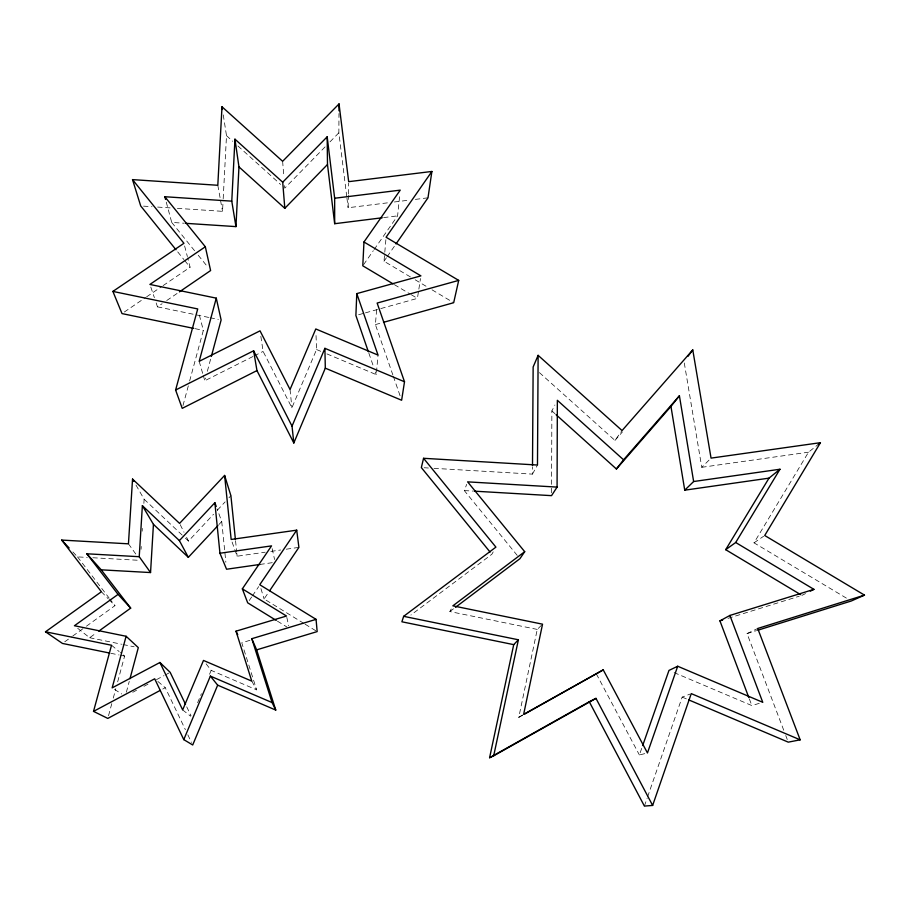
<?xml version="1.0" encoding="UTF-8"?>
<svg xmlns="http://www.w3.org/2000/svg" width="910" height="910" viewBox="0 0 910 910"><rect width="100%" height="100%" fill="white"/><g stroke="black" fill="none" stroke-linecap="round" stroke-linejoin="round"><path stroke-width="0.68" stroke-dasharray="4.55 3.41" d="M551.551 492.833L551.585 485.769M551.585 484.359L551.87 410.911L554.907 405.018M346.755 196.628L338.861 132.792L338.975 113.545M434.002 468.332L532.441 474.121L532.486 467.069M387.364 202.862L348.12 207.73L348.393 195.388M348.416 194.012L348.655 183.046M177.382 208.367L222.529 211.336L223.121 200.12M223.189 198.721L226.499 135.658L222.848 112.26M141.061 549.265L141.232 546.489M142.165 531.201L142.335 528.414M143.871 503.389L144.121 499.226L135.943 485.007M392.892 375.034L375.409 324.586L376.603 309.787M410.433 276.958L384.009 261.227L385.965 238.659M326.952 353.91L376.251 374.624L378.025 355.082M374.124 249.545L397.602 215.852L399.82 194.205M365.467 312.847L417.417 298.378L418.646 290.438M418.862 289.107L420.5 278.517M522.465 715.283L518.768 717.342L537.264 629.424L541.666 625.056M252.969 356.504L204.795 380.755L205.524 378.06M207.344 371.303L210.972 357.801M126.365 692.226L129.254 681.408M182.967 405.61L189.269 382.359M189.633 380.983L203.351 330.375L199.131 314.291M108.529 715.715L111.816 703.521M113.272 698.095L115.832 688.62M117.663 681.84L124.602 656.099L120.234 652.481M644.405 806.078L647.169 798.104M647.624 796.773L682.17 697.106L689.962 694.114M644.769 753.639L639.389 754.97L642.21 746.917M517.233 555.407L464.305 490.581L466.682 484.359M197.595 702.77L201.394 693.704M209.539 674.264L211.177 670.374L205.194 662.639M260.851 336.325L263.104 351.397L291.905 407.782L316.566 349.554L315.998 334.459M537.264 629.424L449.858 611.554L452.259 606.981M532.441 474.121L537.48 465.033M493.209 551.881L491.866 554.258L410.888 615.046M846.38 598.109L754.015 542.838L808.524 452.19L818.272 444.41M303.883 623.43L264.093 598.951L268.837 591.921M249.272 600.52L251.626 597.04M252.411 595.891L258.69 586.609M384.009 261.227L386.409 257.769M387.205 256.62L395.202 245.086M363.602 264.651L373.316 250.705M539.437 372.634L614.967 440.417L622.065 430.555M614.967 440.417L622.44 431.897M218.878 524.581L221.733 521.51L217.149 508.986M185.401 538.151L188.495 541.063L213.554 514.264M217.41 510.135L225.123 501.888M228.979 497.759L230.901 495.7M325.086 146.885L284.728 188.165L284.398 183.922M330 141.858L338.861 132.792M684.297 362.988L701.758 467.308L711.051 458.117M449.858 611.554L454.374 608.142M77.691 628.309L89.658 637.717L96.494 632.791M64.746 641.8L71.594 636.875M72.732 636.044L85.29 627.013M86.427 626.194L114.956 605.662L109.848 599.008M754.015 542.838L763.649 536.229M156.156 302.893L157.487 306.852L162.105 303.701M166.723 300.539L178.28 292.645M124.363 311.993L145.486 297.604M146.658 296.808L161.923 286.411M163.095 285.615L190.088 267.233L187.699 257.928M518.768 717.342L523.637 714.361M132.758 692.283L136.5 690.292M143.985 686.299L148.967 683.649M156.452 679.656L163.936 675.664M165.176 675.004L168.919 673.013M162.776 689.041L165.279 687.71L185.39 729.706M254.231 355.867L263.104 351.397M801.915 595.39L805.521 593.57M783.737 730.23L747.042 633.576L757.712 628.48M747.042 633.576L756.517 630.619M728 618.356L799.23 596.221M249.92 640.333L241.764 642.779L256.631 689.86L211.177 670.374M674.162 672.615L751.853 705.568L762.762 702.304M358.631 314.746L364.102 313.222M375.409 324.586L382.166 322.697M232.084 542.041L237.135 556.215L265.208 552.199M270.827 551.403L280.655 549.993M286.275 549.196L298.901 547.388M259.907 564.45L272.409 562.664M701.758 467.308L808.524 452.19M394.371 201.986L409.784 200.075M415.392 199.381L427.996 197.811M383.622 217.604L397.602 215.852M72.868 551.949L77.509 556.886L87.292 557.432M92.877 557.75L140.379 560.389M424.151 467.751L428.371 468.002M464.305 490.581L472.756 491.07M143.53 206.138L151.993 206.695M157.635 207.07L170.329 207.901M166.28 202.145L171.717 222.415L184.286 223.234M89.658 637.717L121.633 644.235M123.021 644.519L134.134 646.783M110.793 653.278L119.074 654.972M120.461 655.257L124.602 656.099M157.487 306.852L208.674 317.419M210.062 317.704L218.366 319.421M195.081 328.669L203.351 330.375M316.566 349.554L321.765 351.726M682.17 697.106L687.346 699.301M415.244 279.825L427.256 286.969M432.057 289.835L453.68 302.712M394.349 284.637L410.137 294.044M411.343 294.76L417.417 298.378M305.089 624.18L317.158 631.597M277.413 621.143L286.923 627.013M114.546 689.405L121.701 693.989M182.66 709.914L190.634 716.227M111.52 645.236L119.153 651.571M157.874 681.465L165.279 687.71M551.87 410.911L554.986 413.72M226.499 135.658L232.732 141.289M237.931 145.975L280.576 184.411M144.121 499.226L184.366 537.173M101.374 591.762L108.165 598.712M109.132 599.701L114.956 605.662M171.717 222.415L194.694 250.864M198.232 255.232L207.958 267.267M177.734 251.911L183.911 259.577M184.798 260.669L190.088 267.233M77.509 556.886L109.007 597.904M128.446 543.827L136.398 554.872M251.774 681.112L256.631 689.86M596.391 673.969L639.389 754.97M180.203 524.66L184.025 532.236M186.584 537.287L188.495 541.063M186.721 706.808L191.02 715.738M187.824 734.802L191.487 742.435M785.751 735.53L787.264 739.5M749.362 698.948L751.853 705.568M393.348 376.353L400.252 396.271M368.846 353.125L373.475 366.559M375.318 371.94L376.251 374.624M150.798 287.082L154.37 297.627M260.931 588.611L264.093 598.951M199.188 361.327L202.93 374.283M203.305 375.58L204.795 380.755M184.616 245.962L187.358 256.597M286.809 617.412L288.675 625.705M272.158 548.616L274.581 559.536M217.808 185.276L220.3 198.994M220.538 200.359L222.529 211.336M346.926 198.016L348.12 207.73M235.542 540.733L236.702 551.995M236.839 553.394L237.135 556.215M290.051 389.514L291.905 407.782M221.733 521.51L225.862 562.221M282.635 161.298L283.852 176.847"/><path stroke-width="1.36" d="M474.155 491.15L551.54 495.654L557.079 487.1L557.352 400.309L623.566 459.812L616.411 468.991L556.033 414.653M338.986 110.793L339.032 103.922L282.635 161.298L221.994 106.766L217.808 185.276L132.519 179.611L140.709 205.956L175.971 249.727M757.871 630.198L851.248 601.01L864.5 595.129L764.718 535.49L820.445 442.681L711.051 458.117L692.772 349.906L622.065 430.555L538.117 355.344L537.48 465.033L423.56 458.299L421.341 467.592L490.08 552.063M532.498 465.658L533.146 366.98L538.117 355.344M382.223 217.774L334.675 223.712L334.664 198.243L400.229 190.144L363.966 241.992L420.909 275.866L356.788 293.611L355.89 315.508L368.379 351.783M363.966 241.992L362.794 265.811L393.143 283.909M185.685 223.325L235.952 226.613L231.777 201.155L234.951 139.162L282.714 182.216L284.819 208.322L327.486 164.505L327.179 136.796L282.714 182.216M235.952 226.613L238.955 166.883L234.951 139.162M150.548 572.561L153.437 524.353L142.369 505.687L139.23 556.715L150.548 572.561L101.215 569.831L86.848 553.792L139.23 556.715M235.394 539.323L230.901 495.7L224.611 475.429L179.566 523.398L132.541 479.092L128.446 543.827L61.698 540.074L101.374 591.762L45.5 631.79L62.46 643.438L109.405 653.005M339.032 103.922L348.678 181.67L431.886 171.455L427.996 197.811L396.009 243.937M404.506 381.756L401.628 400.252L325.314 368.163L324.904 348.325L404.506 381.756L377.138 303.064L458.708 280.394L453.68 302.712L383.508 322.322M513.718 644.644L489.591 757.734L493.698 755.801L518.393 639.787L403.653 616.332L401.89 621.792L513.718 644.644L518.393 639.787M211.336 356.447L221.13 319.99L216.273 298.15L149.9 284.443L205.33 246.769L164.835 196.731L231.777 201.155M129.982 678.712L138.309 647.624L126.103 636.272L74.427 625.739L118.061 594.389L130.676 608.13L98.781 631.142M216.273 298.15L199.188 361.327L260.032 330.842L290.051 389.514L315.793 328.965L378.025 355.082L356.788 293.611M126.103 636.272L112.157 687.869L159.921 662.491L170.17 672.342L185.492 704.26M175.607 390.026L253.617 350.794L256.961 370.586L182.227 408.351L175.607 390.026L197.72 308.934L112.885 291.416L122.02 313.597L193.705 328.385M160.274 690.371L107.801 718.422L93.525 711.381L111.52 645.236L45.5 631.79M652.641 805.43L595.97 698.368L589.282 701.746L644.405 806.078L652.641 805.43L691.259 693.613L800.174 739.83L757.712 628.48L864.5 595.129M800.709 594.662L725.691 549.685L735.701 542.508L813.927 589.35L729.9 615.444L762.762 702.304L677.7 666.245L647.454 752.968L603.239 669.874L523.637 714.361L542.542 624.18L452.861 605.832L524.706 551.688L467.626 481.868L557.079 487.1M642.676 745.574L668.975 670.42L677.7 666.245M183.774 739.614L210.369 676.107L217.661 685.162L192.704 744.983L183.774 739.614L154.689 678.792L93.525 711.381M325.314 368.163L293.816 442.988L292.03 426.153L324.904 348.325M725.691 549.685L768.995 478.148L779.972 469.241L693.636 481.526L684.741 490.171L670.954 406.429L679.406 395.782L693.636 481.526M735.701 542.508L779.972 469.241M269.633 590.749L298.901 547.388L296.717 530.166L231.163 539.459L224.611 475.429M296.717 530.166L259.748 584.732L316.066 619.357L317.158 631.597L256.643 649.865L251.808 638.695L316.066 619.357M276.231 620.415L247.702 602.841L242.344 588.85L271.544 545.886L219.947 553.246L214.862 502.718L179.384 540.608L188.336 557.329L217.922 525.605M524.706 551.688L519.917 558.706L455.512 607.288M431.886 171.455L386.079 237.248L458.708 280.394M688.017 356.288L692.772 349.906M623.566 459.812L679.406 395.782M616.411 468.991L670.954 406.429M818.272 444.41L820.445 442.681M403.653 616.332L495.916 547.126L423.56 458.299M179.429 291.86L210.608 270.554L205.33 246.769M112.885 291.416L183.934 243.3L132.519 179.611M603.239 669.874L524.933 713.906M489.591 757.734L589.282 701.746M493.698 755.801L595.97 698.368M748.862 697.629L719.935 620.87L729.9 615.444M810.321 591.159L813.927 589.35M719.935 620.87L722.631 620.029M159.921 662.491L182.66 709.914L203.487 660.433L251.774 681.112L236.008 631.176L286.502 616.024L242.344 588.85M800.174 739.83L788.265 742.151L688.631 699.847M684.741 490.171L768.995 478.148M259.907 564.45L226.567 569.239L219.947 553.246M210.369 676.107L272.079 702.565L275.753 710.073L217.661 685.162M238.955 166.883L284.819 208.322M142.369 505.687L179.384 540.608M153.437 524.353L188.336 557.329M61.698 540.074L69.149 547.991M101.215 569.831L130.676 608.13M86.848 553.792L118.061 594.389M132.541 479.092L133.895 481.458M253.617 350.794L292.03 426.153M256.961 370.586L293.816 442.988M236.008 631.176L237.737 634.657M214.862 502.718L216.239 506.483M256.643 649.865L275.753 710.073M251.808 638.695L272.079 702.565M164.835 196.731L165.552 199.438M221.994 106.766L222.427 109.507M327.179 136.796L334.664 198.243M327.486 164.505L334.675 223.712"/></g></svg>
